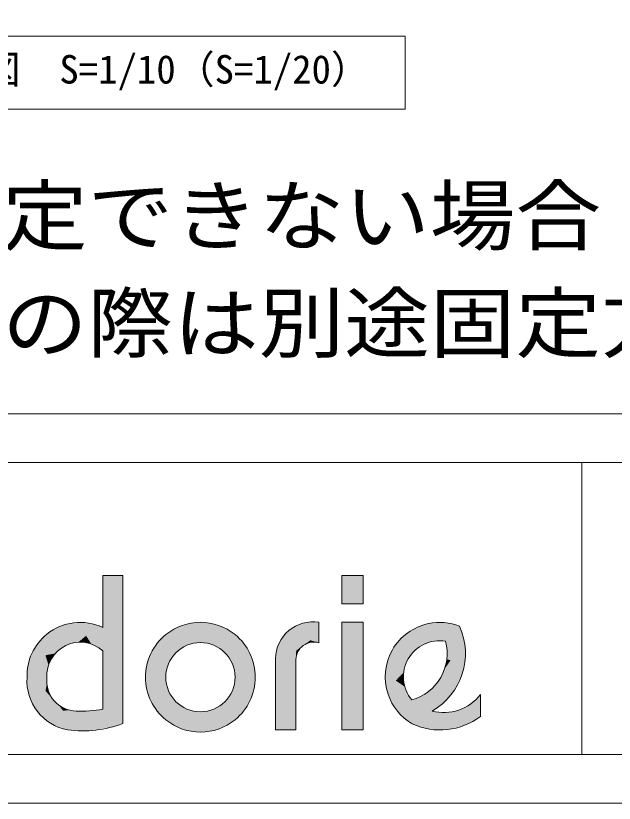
# Model space of a CAD drawing. Units: millimetres on the paper. Extents: x -192 to 192, y -136 to 136.
# Drawn here: x -28.22 to 2.57, y -136.42 to -95.92 of the extents above; entities that cross this region are included whole.
import ezdxf
from ezdxf.enums import TextEntityAlignment as Align

# ---------------------------------------------------------------- set-up
doc = ezdxf.new("R2010")
doc.units = ezdxf.units.MM
for name, color, linetype in [('F-0', 7, 'Continuous'), ('F-9', 3, 'Continuous'), ('F-A', 7, 'Continuous')]:
    doc.layers.add(name, color=color, linetype=linetype)
for name, color, linetype, lineweight in [('F-4', 7, 'Continuous', 18), ('F-5', 7, 'Continuous', 18), ('F-E', 3, 'Continuous', 18)]:
    doc.layers.add(name, color=color, linetype=linetype, lineweight=lineweight)
doc.styles.add('ＭＳ ゴシック', font='')
doc.styles.get('ＭＳ ゴシック').set_extended_font_data('MS Gothic')

msp = doc.modelspace()

# ---------------------------------------------------------------- linework, layer by layer
at = {"layer": 'F-4', "color": 3}
msp.add_line((190.073, -116.399), (-191.597, -116.399), dxfattribs=at)
at = {"layer": 'F-4'}
for p, q in [((-187.843, -118.902), (186.318, -118.902)), ((0.89, -118.902), (0.89, -133.918)), ((-187.843, -133.918), (186.318, -133.918))]:
    msp.add_line(p, q, dxfattribs=at)
msp.add_lwpolyline([(-191.597, 133.876), (-191.597, -136.421), (190.073, -136.421)], dxfattribs=at)
at = {"layer": 'F-5'}
for p, q in [((-23.74, -124.7), (-23.74, -127.379)), ((-11.448, -124.7), (-11.448, -126.165)), ((-11.448, -126.165), (-10.349, -126.165)), ((-12.632, -127.113), (-12.632, -128.167)), ((-11.448, -127.113), (-11.448, -132.649)), ((-11.448, -127.113), (-10.349, -127.113)), ((-10.349, -127.113), (-10.349, -132.649)), ((-23.74, -128.587), (-23.74, -131.574)), ((-14.861, -132.649), (-14.861, -128.971)), ((-13.805, -132.649), (-13.805, -129.024)), ((-14.861, -132.649), (-13.805, -132.649)), ((-11.448, -132.649), (-10.349, -132.649))]:
    msp.add_line(p, q, dxfattribs=at)
at = {"layer": 'F-5', "color": 3}
msp.add_line((-4.322, -130.834), (-4.322, -131.954), dxfattribs=at)
at = {"layer": 'F-5'}
for points in [[(-23.74, -124.7), (-22.706, -124.7), (-22.706, -132.32)], [(-11.448, -124.7), (-10.349, -124.7), (-10.349, -126.165)]]:
    msp.add_lwpolyline(points, dxfattribs=at)
msp.add_circle((-18.718, -129.937), 1.781, dxfattribs=at)
for centre, radius, start, end in [((-24.9, -129.859), 2.738, 64.9323, 128.8726), ((-18.718, -129.937), 2.823, 50.9008, 129.0993), ((-12.931, -129.021), 1.931, 81.0912, 178.5197), ((-24.9, -129.859), 2.738, 128.8726, 181.8524), ((-18.718, -129.937), 2.823, 129.0993, 230.9007), ((-18.718, -129.937), 2.823, 309.0992, 50.9008), ((-24.9, -129.859), 1.722, 47.6386, 183.5539), ((-12.888, -129.047), 0.917, 73.731, 178.5256), ((-25.069, -130.12), 2.574, 176.1526, 259.3284), ((-25.069, -130.12), 1.557, 174.3075, 268.6657), ((-24.792, -126.732), 4.955, 266.3831, 282.2593), ((-24.792, -126.732), 5.965, 262.7489, 290.4758), ((-18.718, -129.937), 2.823, 230.9007, 309.0992)]:
    msp.add_arc(centre, radius, start, end, dxfattribs=at)
at = {"layer": 'F-5', "color": 3}
for centre, radius, start, end in [((-6.416, -129.918), 2.797, 101.7541, 198.4568), ((-6.416, -129.918), 2.797, 68.3943, 101.7541), ((-8.514, -128.712), 3.425, 300.0345, 24.0291), ((-6.416, -129.918), 1.859, 80.4595, 219.7514), ((-8.514, -128.712), 2.487, 330.1055, 14.6078), ((-8.514, -128.712), 2.487, 285.6031, 330.1055), ((-6.416, -129.918), 2.797, 198.4568, 239.742), ((-6.195, -129.393), 2.363, 255.1589, 322.4372), ((-6.388, -129.245), 3.407, 245.049, 307.3404)]:
    msp.add_arc(centre, radius, start, end, dxfattribs=at)
at = {"layer": 'F-9'}
for points in [[(-9.175, -129.457), (-9.212, -130.014), (-6.986, -127.18)], [(-6.986, -127.18), (-9.212, -130.014), (-9.212, -130.014)], [(-9.212, -130.014), (-9.137, -130.568), (-6.986, -127.18)], [(-9.029, -128.918), (-9.175, -129.457), (-6.986, -127.18)], [(-6.986, -127.18), (-9.175, -129.457), (-9.175, -129.457)], [(-6.986, -127.18), (-9.137, -130.568), (-9.137, -130.568)], [(-9.137, -130.568), (-9.07, -130.804), (-6.986, -127.18)], [(-6.986, -127.18), (-9.07, -130.804), (-9.07, -130.804)], [(-8.778, -128.419), (-9.029, -128.918), (-6.986, -127.18)], [(-6.986, -127.18), (-9.029, -128.918), (-9.029, -128.918)], [(-8.433, -127.98), (-8.778, -128.419), (-6.986, -127.18)], [(-6.986, -127.18), (-8.778, -128.419), (-8.778, -128.419)], [(-8.008, -127.618), (-8.433, -127.98), (-6.986, -127.18)], [(-6.986, -127.18), (-8.433, -127.98), (-8.433, -127.98)], [(-7.519, -127.348), (-8.008, -127.618), (-6.986, -127.18)], [(-6.986, -127.18), (-8.008, -127.618), (-8.008, -127.618)], [(-6.986, -127.18), (-7.519, -127.348), (-7.519, -127.348)], [(-6.986, -127.18), (-7.519, -127.348), (-7.519, -127.348)], [(-7.383, -127.871), (-6.108, -128.085), (-6.986, -127.18)], [(-6.48, -127.122), (-6.986, -127.18), (-5.386, -127.318)], [(-5.386, -127.318), (-6.986, -127.18), (-6.986, -127.18)], [(-5.386, -127.318), (-6.986, -127.18), (-6.108, -128.085)], [(-5.923, -127.165), (-6.48, -127.122), (-5.386, -127.318)], [(-5.386, -127.318), (-6.48, -127.122), (-6.48, -127.122)], [(-5.386, -127.318), (-5.923, -127.165), (-5.923, -127.165)], [(-5.386, -127.318), (-5.923, -127.165), (-5.923, -127.165)], [(-5.301, -127.527), (-5.386, -127.318), (-6.8, -131.677)], [(-6.8, -131.677), (-5.386, -127.318), (-5.386, -127.318)], [(-5.13, -128.189), (-5.301, -127.527), (-6.8, -131.677)], [(-6.8, -131.677), (-5.301, -127.527), (-5.301, -127.527)], [(-5.898, -128.901), (-5.386, -127.318), (-6.108, -128.085)], [(-8.013, -128.967), (-8.028, -128.992), (-7.383, -127.871)], [(-7.792, -128.669), (-8.013, -128.967), (-7.383, -127.871)], [(-7.517, -128.42), (-7.792, -128.669), (-7.383, -127.871)], [(-7.197, -128.231), (-7.517, -128.42), (-7.383, -127.871)], [(-6.108, -128.085), (-6.478, -128.06), (-7.383, -127.871)], [(-6.478, -128.06), (-6.846, -128.11), (-7.383, -127.871)], [(-6.846, -128.11), (-7.197, -128.231), (-7.383, -127.871)], [(-5.093, -128.872), (-5.13, -128.189), (-6.8, -131.677)], [(-6.8, -131.677), (-5.13, -128.189), (-5.13, -128.189)], [(-6.035, -128.518), (-6.108, -128.085), (-5.852, -129.07)], [(-6.046, -129.014), (-6.035, -128.518), (-5.852, -129.07)], [(-8.028, -128.992), (-8.18, -129.331), (-8.672, -130.113)], [(-5.193, -129.548), (-5.093, -128.872), (-6.8, -131.677)], [(-6.8, -131.677), (-5.093, -128.872), (-5.093, -128.872)], [(-6.359, -129.952), (-6.155, -129.499), (-5.852, -129.07)], [(-6.155, -129.499), (-6.046, -129.014), (-5.852, -129.07)], [(-8.18, -129.331), (-8.261, -129.693), (-8.672, -130.113)], [(-6.087, -129.48), (-6.866, -130.834), (-6.8, -131.677)], [(-5.425, -130.191), (-5.193, -129.548), (-6.8, -131.677)], [(-6.8, -131.677), (-5.193, -129.548), (-5.193, -129.548)], [(-8.261, -129.693), (-8.27, -130.064), (-8.672, -130.113)], [(-6.61, -130.311), (-6.359, -129.952), (-6.866, -130.834)], [(-8.672, -130.113), (-9.07, -130.804), (-7.845, -131.107)], [(-8.27, -130.064), (-8.204, -130.429), (-8.672, -130.113)], [(-8.204, -130.429), (-8.067, -130.774), (-8.672, -130.113)], [(-8.067, -130.774), (-7.864, -131.085), (-8.672, -130.113)], [(-7.864, -131.085), (-7.845, -131.107), (-8.672, -130.113)], [(-6.966, -130.658), (-6.61, -130.311), (-6.866, -130.834)], [(-5.781, -130.776), (-5.425, -130.191), (-6.8, -131.677)], [(-6.8, -131.677), (-5.425, -130.191), (-5.425, -130.191)], [(-9.07, -130.804), (-8.841, -131.314), (-8.841, -131.314)], [(-9.07, -130.804), (-8.841, -131.314), (-8.841, -131.314)], [(-8.841, -131.314), (-8.515, -131.767), (-9.07, -130.804)], [(-9.07, -130.804), (-8.515, -131.767), (-8.515, -131.767)], [(-8.515, -131.767), (-8.106, -132.148), (-9.07, -130.804)], [(-9.07, -130.804), (-8.106, -132.148), (-8.106, -132.148)], [(-8.106, -132.148), (-7.826, -132.335), (-9.07, -130.804)], [(-9.07, -130.804), (-7.826, -132.335), (-7.826, -132.335)], [(-9.07, -130.804), (-7.826, -132.335), (-7.845, -131.107)], [(-7.845, -131.107), (-7.383, -130.927), (-6.866, -130.834)], [(-6.866, -130.834), (-7.845, -131.107), (-6.8, -131.677)], [(-7.383, -130.927), (-6.966, -130.658), (-6.866, -130.834)], [(-6.245, -131.278), (-5.781, -130.776), (-6.8, -131.677)], [(-6.8, -131.677), (-5.781, -130.776), (-5.781, -130.776)], [(-4.6, -131.137), (-4.322, -130.834), (-5.28, -132.08)], [(-5.28, -132.08), (-4.322, -131.954), (-4.322, -130.834)], [(-4.322, -130.834), (-4.322, -131.954), (-4.322, -131.954)], [(-7.826, -132.335), (-6.8, -131.677), (-7.845, -131.107)], [(-4.978, -131.419), (-4.6, -131.137), (-5.28, -132.08)], [(-6.8, -131.677), (-6.245, -131.278), (-6.245, -131.278)], [(-6.8, -131.677), (-6.245, -131.278), (-6.245, -131.278)], [(-5.863, -131.733), (-5.405, -131.62), (-5.28, -132.08)], [(-5.405, -131.62), (-4.978, -131.419), (-5.28, -132.08)], [(-5.28, -132.08), (-6.8, -131.677), (-7.826, -132.335)], [(-4.566, -132.124), (-4.322, -131.954), (-7.826, -132.335)], [(-7.826, -132.335), (-4.322, -131.954), (-4.322, -131.954)], [(-6.8, -131.677), (-6.334, -131.752), (-5.28, -132.08)], [(-6.334, -131.752), (-5.863, -131.733), (-5.28, -132.08)], [(-5.174, -132.429), (-4.566, -132.124), (-7.826, -132.335)], [(-7.826, -132.335), (-4.566, -132.124), (-4.566, -132.124)], [(-7.826, -132.335), (-7.183, -132.559), (-7.183, -132.559)], [(-7.826, -132.335), (-7.183, -132.559), (-7.183, -132.559)], [(-7.183, -132.559), (-6.509, -132.651), (-7.826, -132.335)], [(-7.826, -132.335), (-6.509, -132.651), (-6.509, -132.651)], [(-6.509, -132.651), (-5.83, -132.607), (-7.826, -132.335)], [(-7.826, -132.335), (-5.83, -132.607), (-5.83, -132.607)], [(-5.83, -132.607), (-5.174, -132.429), (-7.826, -132.335)], [(-7.826, -132.335), (-5.174, -132.429), (-5.174, -132.429)]]:
    msp.add_solid(points, dxfattribs=at)
at = {"layer": 'F-A'}
for points in [[(-23.74, -131.574), (-22.706, -132.32), (-23.74, -124.7)], [(-22.706, -124.7), (-23.74, -124.7), (-22.706, -132.32)], [(-11.448, -126.165), (-10.349, -126.165), (-11.448, -124.7)], [(-10.349, -124.7), (-11.448, -124.7), (-10.349, -126.165)], [(-25.343, -127.157), (-25.871, -127.299), (-23.74, -127.379)], [(-24.797, -127.123), (-25.343, -127.157), (-23.74, -127.379)], [(-23.74, -127.379), (-25.343, -127.157), (-25.343, -127.157)], [(-24.256, -127.198), (-24.797, -127.123), (-23.74, -127.379)], [(-23.74, -127.379), (-24.797, -127.123), (-24.797, -127.123)], [(-19.05, -127.133), (-19.6, -127.255), (-16.938, -127.746)], [(-18.486, -127.123), (-19.05, -127.133), (-16.938, -127.746)], [(-16.938, -127.746), (-19.05, -127.133), (-19.05, -127.133)], [(-17.932, -127.225), (-18.486, -127.123), (-16.938, -127.746)], [(-16.938, -127.746), (-18.486, -127.123), (-18.486, -127.123)], [(-14.846, -128.778), (-14.861, -128.971), (-12.632, -127.113)], [(-12.632, -127.113), (-14.861, -128.971), (-14.861, -128.971)], [(-12.632, -127.113), (-14.861, -128.971), (-13.064, -128.041)], [(-14.759, -128.402), (-14.846, -128.778), (-12.632, -127.113)], [(-12.632, -127.113), (-14.846, -128.778), (-14.846, -128.778)], [(-14.6, -128.051), (-14.759, -128.402), (-12.632, -127.113)], [(-12.632, -127.113), (-14.759, -128.402), (-14.759, -128.402)], [(-14.374, -127.739), (-14.6, -128.051), (-12.632, -127.113)], [(-12.632, -127.113), (-14.6, -128.051), (-14.6, -128.051)], [(-14.091, -127.477), (-14.374, -127.739), (-12.632, -127.113)], [(-12.632, -127.113), (-14.374, -127.739), (-14.374, -127.739)], [(-13.761, -127.278), (-14.091, -127.477), (-12.632, -127.113)], [(-12.632, -127.113), (-14.091, -127.477), (-14.091, -127.477)], [(-13.398, -127.148), (-13.761, -127.278), (-12.632, -127.113)], [(-12.632, -127.113), (-13.761, -127.278), (-13.761, -127.278)], [(-13.016, -127.092), (-13.398, -127.148), (-12.632, -127.113)], [(-12.632, -127.113), (-13.398, -127.148), (-13.398, -127.148)], [(-12.632, -128.167), (-12.632, -127.113), (-13.064, -128.041)], [(-12.632, -127.113), (-13.016, -127.092), (-13.016, -127.092)], [(-12.632, -127.113), (-13.016, -127.092), (-13.016, -127.092)], [(-11.448, -132.649), (-10.349, -132.649), (-11.448, -127.113)], [(-10.349, -127.113), (-11.448, -127.113), (-10.349, -132.649)], [(-26.36, -127.543), (-26.618, -127.728), (-23.74, -127.379)], [(-23.74, -127.379), (-26.618, -127.728), (-26.618, -127.728)], [(-23.74, -127.379), (-26.618, -127.728), (-24.597, -127.805)], [(-25.871, -127.299), (-26.36, -127.543), (-23.74, -127.379)], [(-23.74, -127.379), (-26.36, -127.543), (-26.36, -127.543)], [(-23.74, -127.379), (-25.871, -127.299), (-25.871, -127.299)], [(-23.74, -128.587), (-23.74, -127.379), (-24.597, -127.805)], [(-23.74, -127.379), (-24.256, -127.198), (-24.256, -127.198)], [(-23.74, -127.379), (-24.256, -127.198), (-24.256, -127.198)], [(-20.115, -127.483), (-20.499, -127.746), (-16.938, -127.746)], [(-19.6, -127.255), (-20.115, -127.483), (-16.938, -127.746)], [(-16.938, -127.746), (-20.115, -127.483), (-20.115, -127.483)], [(-16.938, -127.746), (-19.6, -127.255), (-19.6, -127.255)], [(-17.409, -127.436), (-17.932, -127.225), (-16.938, -127.746)], [(-16.938, -127.746), (-17.932, -127.225), (-17.932, -127.225)], [(-16.938, -127.746), (-17.409, -127.436), (-17.409, -127.436)], [(-16.938, -127.746), (-17.409, -127.436), (-17.409, -127.436)], [(-27.626, -129.607), (-27.636, -129.948), (-26.618, -127.728)], [(-26.618, -127.728), (-27.636, -129.948), (-27.636, -129.948)], [(-27.636, -129.948), (-26.69, -128.808), (-26.618, -127.728)], [(-27.522, -129.07), (-27.626, -129.607), (-26.618, -127.728)], [(-26.618, -127.728), (-27.626, -129.607), (-27.626, -129.607)], [(-27.313, -128.565), (-27.522, -129.07), (-26.618, -127.728)], [(-26.618, -127.728), (-27.522, -129.07), (-27.522, -129.07)], [(-27.007, -128.111), (-27.313, -128.565), (-26.618, -127.728)], [(-26.618, -127.728), (-27.313, -128.565), (-27.313, -128.565)], [(-26.618, -127.728), (-27.007, -128.111), (-27.007, -128.111)], [(-26.618, -127.728), (-27.007, -128.111), (-27.007, -128.111)], [(-26.69, -128.808), (-24.597, -127.805), (-26.618, -127.728)], [(-25.344, -128.196), (-25.644, -128.307), (-24.597, -127.805)], [(-25.004, -128.141), (-25.344, -128.196), (-24.597, -127.805)], [(-24.661, -128.154), (-25.004, -128.141), (-24.597, -127.805)], [(-24.327, -128.236), (-24.661, -128.154), (-24.597, -127.805)], [(-23.74, -128.587), (-24.016, -128.382), (-24.597, -127.805)], [(-24.016, -128.382), (-24.327, -128.236), (-24.597, -127.805)], [(-21.425, -129.134), (-21.531, -129.688), (-20.499, -127.746)], [(-20.499, -127.746), (-21.531, -129.688), (-21.531, -129.688)], [(-21.531, -129.688), (-21.524, -130.251), (-20.499, -127.746)], [(-20.499, -127.746), (-21.524, -130.251), (-21.524, -130.251)], [(-21.524, -130.251), (-21.406, -130.802), (-20.499, -127.746)], [(-21.212, -128.612), (-21.425, -129.134), (-20.499, -127.746)], [(-20.499, -127.746), (-21.425, -129.134), (-21.425, -129.134)], [(-20.499, -127.746), (-21.406, -130.802), (-21.406, -130.802)], [(-21.406, -130.802), (-21.18, -131.319), (-20.499, -127.746)], [(-20.899, -128.143), (-21.212, -128.612), (-20.499, -127.746)], [(-20.499, -127.746), (-21.212, -128.612), (-21.212, -128.612)], [(-20.499, -127.746), (-21.18, -131.319), (-21.18, -131.319)], [(-21.18, -131.319), (-20.857, -131.781), (-20.499, -127.746)], [(-20.499, -127.746), (-20.899, -128.143), (-20.899, -128.143)], [(-20.499, -127.746), (-20.899, -128.143), (-20.899, -128.143)], [(-20.499, -127.746), (-20.857, -131.781), (-20.857, -131.781)], [(-20.857, -131.781), (-20.499, -132.128), (-20.499, -127.746)], [(-16.938, -127.746), (-20.499, -127.746), (-20.499, -127.746)], [(-20.499, -127.746), (-20.499, -132.128), (-20.499, -132.128)], [(-16.938, -127.746), (-16.938, -128.156), (-20.499, -127.746)], [(-20.499, -128.156), (-20.499, -127.746), (-16.938, -128.156)], [(-16.58, -128.093), (-16.938, -127.746), (-16.938, -132.128)], [(-16.938, -132.128), (-16.938, -127.746), (-16.938, -127.746)], [(-25.644, -128.307), (-25.937, -128.485), (-26.69, -128.808)], [(-18.718, -128.156), (-19.072, -128.192), (-20.499, -128.156)], [(-19.072, -128.192), (-19.412, -128.297), (-20.499, -128.156)], [(-19.412, -128.297), (-19.724, -128.467), (-20.499, -128.156)], [(-19.724, -128.467), (-19.996, -128.696), (-20.499, -128.156)], [(-19.996, -128.696), (-20.217, -128.975), (-20.499, -128.156)], [(-20.217, -128.975), (-20.378, -129.292), (-20.499, -128.156)], [(-20.378, -129.292), (-20.473, -129.634), (-20.499, -128.156)], [(-20.473, -129.634), (-20.499, -129.937), (-20.499, -128.156)], [(-18.416, -128.182), (-18.718, -128.156), (-16.938, -128.156)], [(-18.073, -128.277), (-18.416, -128.182), (-16.938, -128.156)], [(-17.756, -128.438), (-18.073, -128.277), (-16.938, -128.156)], [(-17.478, -128.659), (-17.756, -128.438), (-16.938, -128.156)], [(-17.249, -128.931), (-17.478, -128.659), (-16.938, -128.156)], [(-17.078, -129.243), (-17.249, -128.931), (-16.938, -128.156)], [(-16.973, -129.583), (-17.078, -129.243), (-16.938, -128.156)], [(-16.938, -129.937), (-16.973, -129.583), (-16.938, -128.156)], [(-16.257, -128.554), (-16.58, -128.093), (-16.938, -132.128)], [(-16.938, -132.128), (-16.58, -128.093), (-16.58, -128.093)], [(-13.793, -128.573), (-13.064, -128.041), (-14.861, -128.971)], [(-13.429, -128.307), (-13.565, -128.429), (-13.793, -128.573)], [(-13.341, -128.25), (-13.429, -128.307), (-13.064, -128.041)], [(-13.173, -128.176), (-13.341, -128.25), (-13.064, -128.041)], [(-12.994, -128.137), (-13.173, -128.176), (-13.064, -128.041)], [(-12.632, -128.167), (-12.811, -128.134), (-13.064, -128.041)], [(-12.811, -128.134), (-12.994, -128.137), (-13.064, -128.041)], [(-26.618, -129.966), (-26.69, -128.808), (-27.636, -129.948)], [(-25.937, -128.485), (-26.19, -128.719), (-26.69, -128.808)], [(-26.19, -128.719), (-26.39, -128.998), (-26.69, -128.808)], [(-26.39, -128.998), (-26.532, -129.311), (-26.69, -128.808)], [(-26.532, -129.311), (-26.608, -129.646), (-26.69, -128.808)], [(-26.608, -129.646), (-26.618, -129.966), (-26.69, -128.808)], [(-16.031, -129.071), (-16.257, -128.554), (-16.938, -132.128)], [(-16.938, -132.128), (-16.257, -128.554), (-16.257, -128.554)], [(-13.805, -129.024), (-13.793, -128.573), (-14.861, -128.971)], [(-13.796, -128.919), (-13.805, -129.024), (-13.793, -128.573)], [(-13.752, -128.741), (-13.796, -128.919), (-13.793, -128.573)], [(-13.565, -128.429), (-13.674, -128.576), (-13.793, -128.573)], [(-13.674, -128.576), (-13.752, -128.741), (-13.793, -128.573)], [(-15.913, -129.622), (-16.031, -129.071), (-16.938, -132.128)], [(-16.938, -132.128), (-16.031, -129.071), (-16.031, -129.071)], [(-14.861, -128.971), (-14.861, -132.649), (-13.805, -129.024)], [(-13.805, -132.649), (-13.805, -129.024), (-14.861, -132.649)], [(-27.636, -129.948), (-27.619, -130.461), (-27.619, -130.461)], [(-27.636, -129.948), (-27.619, -130.461), (-27.619, -130.461)], [(-27.619, -130.461), (-27.501, -130.961), (-27.636, -129.948)], [(-27.636, -129.948), (-27.501, -130.961), (-27.501, -130.961)], [(-27.501, -130.961), (-27.285, -131.428), (-27.636, -129.948)], [(-27.636, -129.948), (-27.285, -131.428), (-27.285, -131.428)], [(-27.285, -131.428), (-26.981, -131.842), (-27.636, -129.948)], [(-27.636, -129.948), (-26.981, -131.842), (-26.981, -131.842)], [(-26.981, -131.842), (-26.601, -132.188), (-27.636, -129.948)], [(-27.636, -129.948), (-26.601, -132.188), (-26.601, -132.188)], [(-26.601, -132.188), (-26.16, -132.451), (-27.636, -129.948)], [(-27.636, -129.948), (-26.16, -132.451), (-26.16, -132.451)], [(-26.16, -132.451), (-25.675, -132.621), (-27.636, -129.948)], [(-27.636, -129.948), (-25.675, -132.621), (-25.675, -132.621)], [(-25.675, -132.621), (-25.545, -132.649), (-27.636, -129.948)], [(-27.636, -129.948), (-25.545, -132.649), (-25.545, -132.649)], [(-27.636, -129.948), (-25.545, -132.649), (-26.686, -130.642)], [(-26.686, -130.642), (-26.618, -129.966), (-27.636, -129.948)], [(-26.618, -129.966), (-26.618, -130.277), (-26.686, -130.642)], [(-20.499, -129.937), (-20.464, -130.29), (-20.499, -131.717)], [(-16.964, -130.239), (-16.938, -129.937), (-16.938, -131.717)], [(-15.906, -130.186), (-15.913, -129.622), (-16.938, -132.128)], [(-16.938, -132.128), (-15.913, -129.622), (-15.913, -129.622)], [(-26.618, -130.277), (-26.556, -130.581), (-26.686, -130.642)], [(-20.464, -130.29), (-20.359, -130.63), (-20.499, -131.717)], [(-17.059, -130.582), (-16.964, -130.239), (-16.938, -131.717)], [(-16.012, -130.74), (-15.906, -130.186), (-16.938, -132.128)], [(-16.938, -132.128), (-15.906, -130.186), (-15.906, -130.186)], [(-26.556, -130.581), (-26.435, -130.868), (-26.686, -130.642)], [(-26.435, -130.868), (-26.259, -131.124), (-26.686, -130.642)], [(-26.259, -131.124), (-26.235, -131.152), (-26.686, -130.642)], [(-25.785, -131.661), (-26.686, -130.642), (-25.545, -132.649)], [(-20.359, -130.63), (-20.188, -130.942), (-20.499, -131.717)], [(-17.22, -130.899), (-17.059, -130.582), (-16.938, -131.717)], [(-16.225, -131.261), (-16.012, -130.74), (-16.938, -132.128)], [(-16.938, -132.128), (-16.012, -130.74), (-16.012, -130.74)], [(-26.235, -131.152), (-26.007, -131.363), (-25.785, -131.661)], [(-20.188, -130.942), (-19.959, -131.214), (-20.499, -131.717)], [(-19.959, -131.214), (-19.681, -131.435), (-20.499, -131.717)], [(-17.713, -131.406), (-17.441, -131.177), (-16.938, -131.717)], [(-17.441, -131.177), (-17.22, -130.899), (-16.938, -131.717)], [(-26.007, -131.363), (-25.741, -131.525), (-25.785, -131.661)], [(-25.741, -131.525), (-25.449, -131.63), (-25.785, -131.661)], [(-25.449, -131.63), (-25.141, -131.676), (-25.785, -131.661)], [(-25.105, -131.677), (-24.116, -131.641), (-24.415, -131.721)], [(-24.116, -131.641), (-23.74, -131.574), (-24.415, -131.721)], [(-22.706, -132.32), (-23.74, -131.574), (-24.415, -131.721)], [(-19.681, -131.435), (-19.364, -131.596), (-20.499, -131.717)], [(-19.364, -131.596), (-19.021, -131.691), (-20.499, -131.717)], [(-18.365, -131.682), (-18.025, -131.577), (-16.938, -131.717)], [(-18.025, -131.577), (-17.713, -131.406), (-16.938, -131.717)], [(-16.538, -131.73), (-16.225, -131.261), (-16.938, -132.128)], [(-16.938, -132.128), (-16.225, -131.261), (-16.225, -131.261)], [(-25.141, -131.676), (-25.105, -131.677), (-25.785, -131.661)], [(-25.785, -131.661), (-25.545, -132.649), (-25.105, -131.677)], [(-25.105, -131.677), (-25.545, -132.649), (-24.415, -131.721)], [(-25.105, -131.677), (-25.545, -132.649), (-25.545, -132.649)], [(-25.545, -132.649), (-22.706, -132.32), (-24.415, -131.721)], [(-19.021, -131.691), (-18.718, -131.717), (-20.499, -131.717)], [(-16.938, -131.717), (-16.938, -132.128), (-20.499, -131.717)], [(-20.499, -132.128), (-20.499, -131.717), (-16.938, -132.128)], [(-18.718, -131.717), (-18.365, -131.682), (-16.938, -131.717)], [(-16.938, -132.128), (-16.538, -131.73), (-16.538, -131.73)], [(-16.938, -132.128), (-16.538, -131.73), (-16.538, -131.73)], [(-23.181, -132.475), (-22.706, -132.32), (-25.545, -132.649)], [(-25.545, -132.649), (-22.706, -132.32), (-22.706, -132.32)], [(-20.499, -132.128), (-20.028, -132.438), (-20.028, -132.438)], [(-20.499, -132.128), (-20.028, -132.438), (-20.028, -132.438)], [(-20.028, -132.438), (-19.505, -132.648), (-20.499, -132.128)], [(-20.499, -132.128), (-19.505, -132.648), (-19.505, -132.648)], [(-19.505, -132.648), (-18.951, -132.751), (-20.499, -132.128)], [(-20.499, -132.128), (-18.951, -132.751), (-18.951, -132.751)], [(-18.951, -132.751), (-18.387, -132.741), (-20.499, -132.128)], [(-20.499, -132.128), (-18.387, -132.741), (-18.387, -132.741)], [(-18.387, -132.741), (-17.837, -132.619), (-20.499, -132.128)], [(-20.499, -132.128), (-17.837, -132.619), (-17.837, -132.619)], [(-17.837, -132.619), (-17.321, -132.39), (-20.499, -132.128)], [(-20.499, -132.128), (-17.321, -132.39), (-17.321, -132.39)], [(-17.321, -132.39), (-16.938, -132.128), (-20.499, -132.128)], [(-20.499, -132.128), (-16.938, -132.128), (-16.938, -132.128)], [(-24.355, -132.681), (-23.181, -132.475), (-25.545, -132.649)], [(-25.545, -132.649), (-23.181, -132.475), (-23.181, -132.475)], [(-25.545, -132.649), (-24.355, -132.681), (-24.355, -132.681)], [(-25.545, -132.649), (-24.355, -132.681), (-24.355, -132.681)]]:
    msp.add_solid(points, dxfattribs=at)
at = {"layer": 'F-E'}
for p, q in [((-35.763, -96.959), (-8.18, -96.959)), ((-8.18, -96.959), (-8.18, -100.725)), ((-8.18, -100.725), (-35.763, -100.725))]:
    msp.add_line(p, q, dxfattribs=at)

# ---------------------------------------------------------------- texts
at = {"layer": 'F-0', "style": 'ＭＳ ゴシック'}
msp.add_text('正面図\u3000S=1/10（S=1/20）', height=1.466, dxfattribs=at).set_placement((-33.971, -99.842), align=Align.BOTTOM_LEFT)
at = {"layer": 'F-0', "style": 'ＭＳ ゴシック', "width": 1.1}
for s, p in [('※背面に固定できない場合', (-50.925, -108.545)), ('※常設展示の際は別途固定方法をご確認ください。', (-50.925, -114.067))]:
    msp.add_text(s, height=2.933, dxfattribs=at).set_placement(p, align=Align.BOTTOM_LEFT)

doc.saveas('drawing.dxf')
